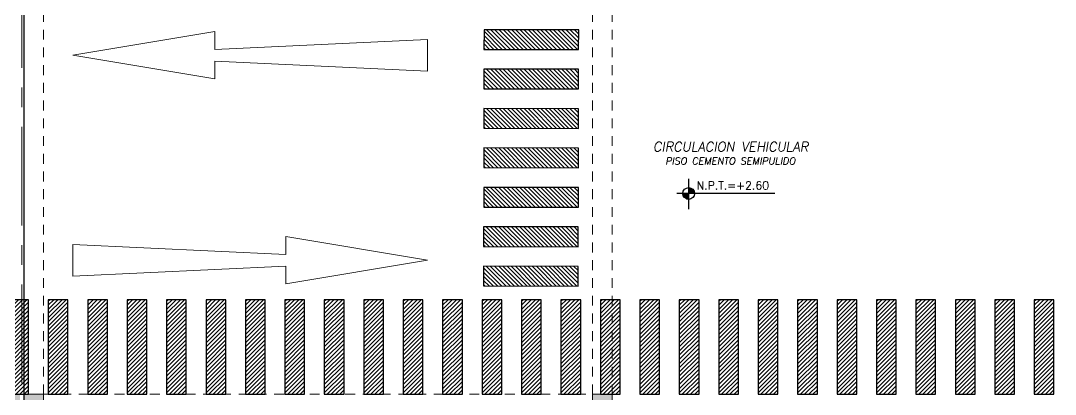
# Model space of a CAD drawing. Header units: millimetres. Extents: x 226317 to 226469, y 8188100 to 8188260.
# Drawn here: x 226388.48 to 226401.59, y 8188196.91 to 8188201.65 of the extents above; entities that cross this region are included whole.
import ezdxf
from ezdxf.enums import TextEntityAlignment as Align

# ---------------------------------------------------------------- set-up
doc = ezdxf.new("R2010")
doc.units = ezdxf.units.MM
doc.linetypes.add('CENTER', pattern=[2, 1.25, -0.25, 0.25, -0.25])
doc.linetypes.add('HIDDEN2', pattern=[0.1875, 0.125, -0.0625])
for name, color, linetype in [('A-COTAS INT', 8, 'Continuous'), ('A-ESTRUCTURA-HATCH', 8, 'Continuous'), ('A-ESTRUCTURA-VIGAS', 8, 'HIDDEN2'), ('A-NIVELES-NPT', 8, 'Continuous'), ('A-TEXTO-ACABADO PISO', 8, 'Continuous'), ('A-TEXTO-AMBIENTES', 8, 'Continuous'), ('CIRCULACION PEATONAL', 8, 'Continuous')]:
    doc.layers.add(name, color=color, linetype=linetype)
doc.layers.add('A-ESTRUCTURA-PLACAS', color=8, linetype='Continuous', lineweight=35)
doc.layers.add('A-ETAPAS', color=8, linetype='Continuous', lineweight=35, plot=False)
doc.layers.add('A-ÁREA COMÚN', color=8, linetype='Continuous', plot=False)
doc.styles.add('R80', font='romans.shx', dxfattribs={"width": 0.8, "oblique": 15, "height": 0.1})
doc.styles.add('ROMANS', font='ROMANS.shx', dxfattribs={"oblique": 10})

# ---------------------------------------------------------------- blocks, each defined once
blk = doc.blocks.new('EST P1')
at = {"layer": 'A-ESTRUCTURA-HATCH', "lineweight": 0}
h = blk.add_hatch(dxfattribs=at)
h.set_pattern_fill('ANSI31', color=8, scale=0.02, angle=-1.27e-14)
h.set_pattern_definition([(44.99999999999999, (-226392.077087921, -8188203.059610654), (-0.04490128060534576, 0.04490128060534578), [])])
h.paths.add_polyline_path([(-3.609998156578513, 5.049997552298009), (-3.610000176762696, 4.849997552111745), (-44.785000133008, 4.84999814722687), (-44.78500010908465, -0.1500023566186428), (-46.9899987593235, -0.1500020446255803), (-46.98999930798891, -11.15000239294022), (-3.609999100328423, -11.15005090925843), (-3.609999100328423, -11.40005090925843), (-47.23999938514316, -11.40005881432444), (-47.23999953552266, 0.1499976431950927), (-45.03499953550636, 0.1499976431950927), (-45.0350001337647, 5.049998153932393)])
h.paths.add_polyline_path([(5.875668717722874, 4.849997540004551), (5.875668724213028, 5.04999746195972), (35.53000006324146, 5.049996703863144), (35.53000006324146, 4.849997698329389)])
h.paths.add_polyline_path([(47.9150172030495, 5.049996227957308), (35.58000069746049, 5.049997348338366), (35.58000069746049, 4.849997348152101), (47.9150167714979, 4.849997607059777)])
h.paths.add_polyline_path([(51.86500159354182, 4.849997512064874), (53.37567124809721, 4.84999814722687), (53.37566821934888, 5.049995731562376), (51.86500180143048, 5.049995731562376)])
edge = h.paths.add_edge_path()
edge.add_arc((63.30066905260901, -0.1500025354325771), 9.699999993899837, 359.9999991583288, 539.9999991583288)
edge.add_line((53.60066905870917, -0.1500023929402232), (53.80066905872081, -0.1500023929402232))
edge.add_arc((63.30066905260901, -0.1500025354325771), 9.49999999389811, 0.9047070135612216, 179.9999991406384, ccw=False)
edge.add_line((72.79948476422578, -2.6654452085495e-06), (70.35068066572421, 2.236943691968918e-05))
edge.add_line((70.35068066572421, 2.236943691968918e-05), (70.35067913253442, -0.1499448418617249))
edge.add_line((70.35067913253442, -0.1499448418617249), (73.00066904650885, -0.150002677924931))
edge = h.paths.add_edge_path(flags=0)
edge.add_arc((63.30071679374669, -0.1499939998611808), 3.299962339153879, 0.00085350182833477, 49.99468486829903)
edge.add_line((65.42212619486963, 2.377727027982473), (65.4221670004481, -0.1499835988506675))
edge.add_line((65.4221670004481, -0.1499835988506675), (65.27216700115241, -0.1499896282330155))
edge.add_line((65.27216700115241, -0.1499896282330155), (65.27206754402141, 2.496426238678396))
edge.add_arc((63.30066965197329, -0.1500051133334637), 3.300001295059289, 53.31658296361125, 179.9999577391648)
edge.add_line((60.00066835692269, -0.1500026788562536), (59.80066835691105, -0.1500026788562536))
edge.add_arc((63.30067374499049, -0.1500072199851274), 3.500005388090554, 2.4573619812700827, 179.9999256646052, ccw=False)
edge.add_line((66.79746054686257, 5.869567394256592e-05), (69.45068066581734, 3.157090395689011e-05))
edge.add_line((69.45068066581734, 3.157090395689011e-05), (69.45067913254024, -0.1499448418617249))
edge.add_line((69.45067913254024, -0.1499448418617249), (66.60067913253442, -0.1499448418617249))
h.paths.add_polyline_path([(-3.559999100340065, -11.15003591403365), (35.53000069747213, -11.15003591403365), (35.53000069747213, -11.40006590355188), (-3.559999100340065, -11.40006590355188)])
h.paths.add_polyline_path([(35.58000069746049, -11.1500659417361), (71.88000514594023, -11.1501255556941), (71.88000514594023, -11.40006201900542), (35.58000069746049, -11.40000240504742)])
h = blk.add_hatch(color=8, dxfattribs=at)
h.dxf.hatch_style = 1
h.paths.add_polyline_path([(51.86500181080191, 5.049995731562376), (47.91501740692183, 5.049995731562376), (47.9150173944945, -0.1500023929402232), (50.25000069738599, -0.1500023929402232), (50.25000069502858, -2.440996468067169e-06), (48.06500169850187, -2.396292984485626e-06), (48.06500174041139, 2.049999350681901), (51.86500172319938, 2.049959634430707), (51.86500172319938, 2.199973285198212), (48.06500173307722, 2.199973380193114), (48.06500178854913, 4.849997594021261), (51.71500178001588, 4.84999751765281), (51.71500172879314, 3.199985875748098), (51.86500172413071, 3.199985871091485)])
h.paths.add_polyline_path([(1.924988505983492, -0.1507468884810805), (-0.1750114939932246, -0.1507468884810805), (-0.1750115561299026, 4.849849936552346), (-3.559999043500284, 4.849998230114579), (-3.559999100340065, 5.049997517839074), (3.774977872672025, 5.04999752342701), (3.77498006875976, 1.899989875033498), (3.624980067834258, 1.899989879690111), (3.624980130203767, 4.849999564699829), (-0.02486227676854469, 4.849851984530687), (-0.02486234196112491, 2.199851972982287), (1.92514188104542, 2.199814011342824), (1.92514188104542, 2.049919821321964), (-0.02486297430004925, 2.049852325581014), (-0.02486302095348947, -0.0001476705074310303), (1.925019238289678, -0.0005466332659125328)])
h.paths.add_polyline_path([(71.63000006307266, -6.150002165697515), (71.88000006307266, -6.150002165697515), (71.88000006307266, -6.85000216588378), (71.63000006307266, -6.85000216588378)])
h.paths.add_polyline_path([(64.42000006310991, -6.150002076290548), (64.67000006310991, -6.150002076290548), (64.67000006310991, -6.850002076476812), (64.42000006310991, -6.850002076476812)])
h.paths.add_polyline_path([(57.21000006314716, -6.150002076290548), (57.46000006314716, -6.150002076290548), (57.46000006314716, -6.850002076476812), (57.21000006314716, -6.850002076476812)])
h.paths.add_polyline_path([(50.00000006318442, -6.150002076290548), (50.25000006318442, -6.150002076290548), (50.25000006318442, -6.850002076476812), (50.00000006318442, -6.850002076476812)])
h.paths.add_polyline_path([(42.79000006322167, -6.150002055801451), (43.04000006322167, -6.150002055801451), (43.04000006322167, -6.850002055987716), (42.79000006322167, -6.850002055987716)])
h.paths.add_polyline_path([(42.79000006322167, 0.5499979443848133), (43.04000006322167, 0.5499979443848133), (43.04000006322167, -0.1500020558014512), (42.79000006322167, -0.1500020558014512)])
h.paths.add_polyline_path([(35.58000006325892, -6.150002076290548), (35.83000006325892, -6.150002076290548), (35.83000006325892, -6.850002076476812), (35.58000006325892, -6.850002076476812)])
h.paths.add_polyline_path([(35.58000006325892, 0.5499979238957167), (35.83000006325892, 0.5499979238957167), (35.83000006325892, -0.1500020762905478), (35.58000006325892, -0.1500020762905478)])
h.paths.add_polyline_path([(35.28000006327056, -6.150002076290548), (35.53000006327056, -6.150002076290548), (35.53000006327056, -6.850002076476812), (35.28000006327056, -6.850002076476812)])
h.paths.add_polyline_path([(35.28000006327056, 0.5499979238957167), (35.53000006327056, 0.5499979238957167), (35.53000006327056, -0.1500020762905478), (35.28000006327056, -0.1500020762905478)])
h.paths.add_polyline_path([(30.2800000719144, -6.150002076290548), (30.5300000719144, -6.150002076290548), (30.5300000719144, -6.850002076476812), (30.2800000719144, -6.850002076476812)])
h.paths.add_polyline_path([(30.2800000719144, 0.5499979238957167), (30.5300000719144, 0.5499979238957167), (30.5300000719144, -0.1500020762905478), (30.2800000719144, -0.1500020762905478)])
h.paths.add_polyline_path([(23.07000007195165, -6.150002076290548), (23.32000007195165, -6.150002076290548), (23.32000007195165, -6.850002076476812), (23.07000007195165, -6.850002076476812)])
h.paths.add_polyline_path([(23.07000007195165, 0.5499979238957167), (23.32000007195165, 0.5499979238957167), (23.32000007195165, -0.1500020762905478), (23.07000007195165, -0.1500020762905478)])
h.paths.add_polyline_path([(18.07000008059549, -6.150002055801451), (18.32000008059549, -6.150002055801451), (18.32000008059549, -6.850002055987716), (18.07000008059549, -6.850002055987716)])
h.paths.add_polyline_path([(18.07000008059549, 0.5499979443848133), (18.32000008059549, 0.5499979443848133), (18.32000008059549, -0.1500020558014512), (18.07000008059549, -0.1500020558014512)])
h.paths.add_polyline_path([(10.86000014221645, -6.150002076290548), (11.11000014221645, -6.150002076290548), (11.11000014221645, -6.850002076476812), (10.86000014221645, -6.850002076476812)])
h.paths.add_polyline_path([(10.86000014221645, 0.5499979238957167), (11.11000014221645, 0.5499979238957167), (11.11000014221645, -0.1500020762905478), (10.86000014221645, -0.1500020762905478)])
h.paths.add_polyline_path([(3.650000203837408, -6.150002076290548), (3.900000203837408, -6.150002076290548), (3.900000203837408, -6.850002076476812), (3.650000203837408, -6.850002076476812)])
h.paths.add_polyline_path([(3.600000203849049, 0.5499979238957167), (3.900000203837408, 0.5499979238957167), (3.900000203837408, -0.1500020762905478), (3.600000203849049, -0.1500020762905478)])
h.paths.add_polyline_path([(-3.559999734541634, -6.150002356618643), (-3.309999734541634, -6.150002356618643), (-3.309999734541634, -6.850002356804907), (-3.559999734541634, -6.850002356804907)])
h.paths.add_polyline_path([(-3.559999734541634, 0.5499976435676217), (-3.309999734541634, 0.5499976435676217), (-3.309999734541634, -0.1500023566186428), (-3.559999734541634, -0.1500023566186428)])
h.paths.add_polyline_path([(-3.859999734529993, -6.150002356618643), (-3.609999734529993, -6.150002356618643), (-3.609999734529993, -6.850002356804907), (-3.859999734529993, -6.850002356804907)])
h.paths.add_polyline_path([(-3.859999734529993, 0.5499976435676217), (-3.609999734529993, 0.5499976435676217), (-3.609999734529993, -0.1500023566186428), (-3.859999734529993, -0.1500023566186428)])
h.paths.add_polyline_path([(-11.06999967290903, -6.150002356618643), (-10.81999967290903, -6.150002356618643), (-10.81999967290903, -6.850002356804907), (-11.06999967290903, -6.850002356804907)])
h.paths.add_polyline_path([(-11.06999967290903, 0.5499976435676217), (-10.81999967290903, 0.5499976435676217), (-10.81999967290903, -0.1500023566186428), (-11.06999967290903, -0.1500023566186428)])
h.paths.add_polyline_path([(-18.27999961128808, -6.150002076290548), (-18.02999961128808, -6.150002076290548), (-18.02999961128808, -6.850002076476812), (-18.27999961128808, -6.850002076476812)])
h.paths.add_polyline_path([(-18.27999961128808, 0.5499979238957167), (-18.02999961128808, 0.5499979238957167), (-18.02999961128808, -0.1500020762905478), (-18.27999961128808, -0.1500020762905478)])
h.paths.add_polyline_path([(-25.48999954966712, -6.150002356618643), (-25.23999954966712, -6.150002356618643), (-25.23999954966712, -6.850002356804907), (-25.48999954966712, -6.850002356804907)])
h.paths.add_polyline_path([(-25.48999954966712, 0.5499976435676217), (-25.23999954966712, 0.5499976435676217), (-25.23999954966712, -0.1500023566186428), (-25.48999954966712, -0.1500023566186428)])
h.paths.add_polyline_path([(-32.69999948804616, -6.150002356618643), (-32.44999948804616, -6.150002356618643), (-32.44999948804616, -6.850002356804907), (-32.69999948804616, -6.850002356804907)])
h.paths.add_polyline_path([(-32.69999948804616, 0.5499976435676217), (-32.44999948804616, 0.5499976435676217), (-32.44999948804616, -0.1500023566186428), (-32.69999948804616, -0.1500023566186428)])
h.paths.add_polyline_path([(-39.90999879222363, -6.150002076290548), (-39.65999879222363, -6.150002076290548), (-39.65999879222363, -6.850002076476812), (-39.90999879222363, -6.850002076476812)])
h.paths.add_polyline_path([(-39.90999879222363, 0.5499979238957167), (-39.65999879222363, 0.5499979238957167), (-39.65999879222363, -0.1500020762905478), (-39.90999879222363, -0.1500020762905478)])
at = {"layer": 'A-ESTRUCTURA-PLACAS', "color": 8, "lineweight": 0}
for points in [[(-3.559999734541634, -6.150002356618643), (-3.309999734541634, -6.150002356618643), (-3.309999734541634, -6.850002356804907), (-3.559999734541634, -6.850002356804907)], [(3.650000203837408, -6.150002076290548), (3.900000203837408, -6.150002076290548), (3.900000203837408, -6.850002076476812), (3.650000203837408, -6.850002076476812)]]:
    blk.add_lwpolyline(points, close=True, dxfattribs=at)
at = {"layer": 'A-ESTRUCTURA-VIGAS', "color": 8, "lineweight": 0}
for points in [[(-3.559999734541634, -6.150002356618643), (-3.559999734541634, -0.1500023566186428)], [(-3.309999734541634, -6.150002356618643), (-3.309999734541634, -0.1500023566186428)], [(3.650000203837408, -6.150002076290548), (3.650000203837408, -0.1500020762905478)], [(3.900000203837408, -6.150002076290548), (3.900000203837408, -0.1500020762905478)], [(-3.309999734541634, -6.150002356618643), (3.650000203837408, -6.150002076290548)]]:
    blk.add_lwpolyline(points, dxfattribs=at)
blk = doc.blocks.new('*U21')
at = {"layer": 'CIRCULACION PEATONAL'}
h = blk.add_hatch(dxfattribs=at)
h.set_pattern_fill('ANSI31', color=256, scale=0.3)
h.set_pattern_definition([(45, (60.75036784235422, 0), (-0.02651650429449553, 0.02651650429449553), [])])
h.paths.add_polyline_path([(61.04736672583535, 0.2275326177477837), (60.79736672589356, 0.2275326177477837), (60.79736672589356, -0.9724673796445131), (61.04736672583535, -0.9724673796445131)])
h = blk.add_hatch(dxfattribs=at)
h.set_pattern_fill('ANSI31', color=256, scale=0.3)
h.set_pattern_definition([(45, (61.25036784235422, 0), (-0.02651650429449553, 0.02651650429449553), [])])
h.paths.add_polyline_path([(61.54736672583535, 0.2275326177477837), (61.29736672589356, 0.2275326177477837), (61.29736672589356, -0.9724673796445131), (61.54736672583535, -0.9724673796445131)])
h = blk.add_hatch(dxfattribs=at)
h.set_pattern_fill('ANSI31', color=256, scale=0.3)
h.set_pattern_definition([(45, (61.75036784235422, 0), (-0.02651650429449553, 0.02651650429449553), [])])
h.paths.add_polyline_path([(62.04736672583535, 0.2275326177477837), (61.79736672589356, 0.2275326177477837), (61.79736672589356, -0.9724673796445131), (62.04736672583535, -0.9724673796445131)])
h = blk.add_hatch(dxfattribs=at)
h.set_pattern_fill('ANSI31', color=256, scale=0.3)
h.set_pattern_definition([(45, (62.25036784235422, 0), (-0.02651650429449553, 0.02651650429449553), [])])
h.paths.add_polyline_path([(62.54736672583535, 0.2275326177477837), (62.29736672589356, 0.2275326177477837), (62.29736672589356, -0.9724673796445131), (62.54736672583535, -0.9724673796445131)])
h = blk.add_hatch(dxfattribs=at)
h.set_pattern_fill('ANSI31', color=256, scale=0.3)
h.set_pattern_definition([(45, (62.75036784235422, 0), (-0.02651650429449553, 0.02651650429449553), [])])
h.paths.add_polyline_path([(63.04736672583535, 0.2275326177477837), (62.79736672589356, 0.2275326177477837), (62.79736672589356, -0.9724673796445131), (63.04736672583535, -0.9724673796445131)])
h = blk.add_hatch(dxfattribs=at)
h.set_pattern_fill('ANSI31', color=256, scale=0.3)
h.set_pattern_definition([(45, (63.25036784235421, 0), (-0.02651650429449553, 0.02651650429449553), [])])
h.paths.add_polyline_path([(63.54736672583535, 0.2275326177477837), (63.29736672589355, 0.2275326177477837), (63.29736672589355, -0.9724673796445131), (63.54736672583535, -0.9724673796445131)])
h = blk.add_hatch(dxfattribs=at)
h.set_pattern_fill('ANSI31', color=256, scale=0.3)
h.set_pattern_definition([(45, (63.75036784235421, 0), (-0.02651650429449553, 0.02651650429449553), [])])
h.paths.add_polyline_path([(64.04736672583535, 0.2275326177477837), (63.79736672589355, 0.2275326177477837), (63.79736672589355, -0.9724673796445131), (64.04736672583535, -0.9724673796445131)])
h = blk.add_hatch(dxfattribs=at)
h.set_pattern_fill('ANSI31', color=256, scale=0.3)
h.set_pattern_definition([(45, (64.25036784235421, 0), (-0.02651650429449553, 0.02651650429449553), [])])
h.paths.add_polyline_path([(64.54736672583535, 0.2275326177477837), (64.29736672589355, 0.2275326177477837), (64.29736672589355, -0.9724673796445131), (64.54736672583535, -0.9724673796445131)])
h = blk.add_hatch(dxfattribs=at)
h.set_pattern_fill('ANSI31', color=256, scale=0.3)
h.set_pattern_definition([(45, (64.75036784235421, 0), (-0.02651650429449553, 0.02651650429449553), [])])
h.paths.add_polyline_path([(65.04736672583535, 0.2275326177477837), (64.79736672589355, 0.2275326177477837), (64.79736672589355, -0.9724673796445131), (65.04736672583535, -0.9724673796445131)])
h = blk.add_hatch(dxfattribs=at)
h.set_pattern_fill('ANSI31', color=256, scale=0.3)
h.set_pattern_definition([(45, (65.25036784235421, 0), (-0.02651650429449553, 0.02651650429449553), [])])
h.paths.add_polyline_path([(65.54736672583535, 0.2275326177477837), (65.29736672589355, 0.2275326177477837), (65.29736672589355, -0.9724673796445131), (65.54736672583535, -0.9724673796445131)])
h = blk.add_hatch(dxfattribs=at)
h.set_pattern_fill('ANSI31', color=256, scale=0.3)
h.set_pattern_definition([(45, (65.75036784235421, 0), (-0.02651650429449553, 0.02651650429449553), [])])
h.paths.add_polyline_path([(66.04736672583535, 0.2275326177477837), (65.79736672589355, 0.2275326177477837), (65.79736672589355, -0.9724673796445131), (66.04736672583535, -0.9724673796445131)])
h = blk.add_hatch(dxfattribs=at)
h.set_pattern_fill('ANSI31', color=256, scale=0.3)
h.set_pattern_definition([(45, (66.25036784235421, 0), (-0.02651650429449553, 0.02651650429449553), [])])
h.paths.add_polyline_path([(66.54736672583535, 0.2275326177477837), (66.29736672589355, 0.2275326177477837), (66.29736672589355, -0.9724673796445131), (66.54736672583535, -0.9724673796445131)])
h = blk.add_hatch(dxfattribs=at)
h.set_pattern_fill('ANSI31', color=256, scale=0.3)
h.set_pattern_definition([(45, (66.75036784235421, 0), (-0.02651650429449553, 0.02651650429449553), [])])
h.paths.add_polyline_path([(67.04736672583535, 0.2275326177477837), (66.79736672589355, 0.2275326177477837), (66.79736672589355, -0.9724673796445131), (67.04736672583535, -0.9724673796445131)])
h = blk.add_hatch(dxfattribs=at)
h.set_pattern_fill('ANSI31', color=256, scale=0.3)
h.set_pattern_definition([(45, (67.25036784235421, 0), (-0.02651650429449553, 0.02651650429449553), [])])
h.paths.add_polyline_path([(67.54736672583535, 0.2275326177477837), (67.29736672589355, 0.2275326177477837), (67.29736672589355, -0.9724673796445131), (67.54736672583535, -0.9724673796445131)])
h = blk.add_hatch(dxfattribs=at)
h.set_pattern_fill('ANSI31', color=256, scale=0.3)
h.set_pattern_definition([(45, (67.75036784235421, 0), (-0.02651650429449553, 0.02651650429449553), [])])
h.paths.add_polyline_path([(68.04736672583535, 0.2275326177477837), (67.79736672589355, 0.2275326177477837), (67.79736672589355, -0.9724673796445131), (68.04736672583535, -0.9724673796445131)])
h = blk.add_hatch(dxfattribs=at)
h.set_pattern_fill('ANSI31', color=256, scale=0.3)
h.set_pattern_definition([(45, (68.25036784235421, 0), (-0.02651650429449553, 0.02651650429449553), [])])
h.paths.add_polyline_path([(68.54736672583535, 0.2275326177477837), (68.29736672589355, 0.2275326177477837), (68.29736672589355, -0.9724673796445131), (68.54736672583535, -0.9724673796445131)])
h = blk.add_hatch(dxfattribs=at)
h.set_pattern_fill('ANSI31', color=256, scale=0.3)
h.set_pattern_definition([(45, (68.75036784235421, 0), (-0.02651650429449553, 0.02651650429449553), [])])
h.paths.add_polyline_path([(69.04736672583535, 0.2275326177477837), (68.79736672589355, 0.2275326177477837), (68.79736672589355, -0.9724673796445131), (69.04736672583535, -0.9724673796445131)])
h = blk.add_hatch(dxfattribs=at)
h.set_pattern_fill('ANSI31', color=256, scale=0.3)
h.set_pattern_definition([(45, (69.25036784235421, 0), (-0.02651650429449553, 0.02651650429449553), [])])
h.paths.add_polyline_path([(69.54736672583535, 0.2275326177477837), (69.29736672589355, 0.2275326177477837), (69.29736672589355, -0.9724673796445131), (69.54736672583535, -0.9724673796445131)])
h = blk.add_hatch(dxfattribs=at)
h.set_pattern_fill('ANSI31', color=256, scale=0.3)
h.set_pattern_definition([(45, (69.75036784235421, 0), (-0.02651650429449553, 0.02651650429449553), [])])
h.paths.add_polyline_path([(70.04736672583535, 0.2275326177477837), (69.79736672589355, 0.2275326177477837), (69.79736672589355, -0.9724673796445131), (70.04736672583535, -0.9724673796445131)])
h = blk.add_hatch(dxfattribs=at)
h.set_pattern_fill('ANSI31', color=256, scale=0.3)
h.set_pattern_definition([(45, (70.25036784235421, 0), (-0.02651650429449553, 0.02651650429449553), [])])
h.paths.add_polyline_path([(70.54736672583535, 0.2275326177477837), (70.29736672589355, 0.2275326177477837), (70.29736672589355, -0.9724673796445131), (70.54736672583535, -0.9724673796445131)])
h = blk.add_hatch(dxfattribs=at)
h.set_pattern_fill('ANSI31', color=256, scale=0.3)
h.set_pattern_definition([(45, (70.75036784235421, 0), (-0.02651650429449553, 0.02651650429449553), [])])
h.paths.add_polyline_path([(71.04736672583535, 0.2275326177477837), (70.79736672589355, 0.2275326177477837), (70.79736672589355, -0.9724673796445131), (71.04736672583535, -0.9724673796445131)])
h = blk.add_hatch(dxfattribs=at)
h.set_pattern_fill('ANSI31', color=256, scale=0.3)
h.set_pattern_definition([(45, (71.25036784235421, 0), (-0.02651650429449553, 0.02651650429449553), [])])
h.paths.add_polyline_path([(71.54736672583535, 0.2275326177477837), (71.29736672589355, 0.2275326177477837), (71.29736672589355, -0.9724673796445131), (71.54736672583535, -0.9724673796445131)])
h = blk.add_hatch(dxfattribs=at)
h.set_pattern_fill('ANSI31', color=256, scale=0.3)
h.set_pattern_definition([(45, (71.75036784235421, 0), (-0.02651650429449553, 0.02651650429449553), [])])
h.paths.add_polyline_path([(72.04736672583535, 0.2275326177477837), (71.79736672589355, 0.2275326177477837), (71.79736672589355, -0.9724673796445131), (72.04736672583535, -0.9724673796445131)])
h = blk.add_hatch(dxfattribs=at)
h.set_pattern_fill('ANSI31', color=256, scale=0.3)
h.set_pattern_definition([(45, (72.25036784235421, 0), (-0.02651650429449553, 0.02651650429449553), [])])
h.paths.add_polyline_path([(72.54736672583535, 0.2275326177477837), (72.29736672589355, 0.2275326177477837), (72.29736672589355, -0.9724673796445131), (72.54736672583535, -0.9724673796445131)])
h = blk.add_hatch(dxfattribs=at)
h.set_pattern_fill('ANSI31', color=256, scale=0.3)
h.set_pattern_definition([(45, (72.75036784235421, 0), (-0.02651650429449553, 0.02651650429449553), [])])
h.paths.add_polyline_path([(73.04736672583535, 0.2275326177477837), (72.79736672589355, 0.2275326177477837), (72.79736672589355, -0.9724673796445131), (73.04736672583535, -0.9724673796445131)])
h = blk.add_hatch(dxfattribs=at)
h.set_pattern_fill('ANSI31', color=256, scale=0.3)
h.set_pattern_definition([(45, (73.25036784235421, 0), (-0.02651650429449553, 0.02651650429449553), [])])
h.paths.add_polyline_path([(73.54736672583535, 0.2275326177477837), (73.29736672589355, 0.2275326177477837), (73.29736672589355, -0.9724673796445131), (73.54736672583535, -0.9724673796445131)])
h = blk.add_hatch(dxfattribs=at)
h.set_pattern_fill('ANSI31', color=256, scale=0.3)
h.set_pattern_definition([(45, (73.75036784235421, 0), (-0.02651650429449553, 0.02651650429449553), [])])
h.paths.add_polyline_path([(74.04736672583535, 0.2275326177477837), (73.79736672589355, 0.2275326177477837), (73.79736672589355, -0.9724673796445131), (74.04736672583535, -0.9724673796445131)])
for points in [[(60.79736672589356, -0.9724673796445131), (61.04736672583535, -0.9724673796445131), (61.04736672583535, 0.2275326177477837), (60.79736672589356, 0.2275326177477837)], [(61.29736672589356, -0.9724673796445131), (61.54736672583535, -0.9724673796445131), (61.54736672583535, 0.2275326177477837), (61.29736672589356, 0.2275326177477837)], [(61.79736672589356, -0.9724673796445131), (62.04736672583535, -0.9724673796445131), (62.04736672583535, 0.2275326177477837), (61.79736672589356, 0.2275326177477837)], [(62.29736672589356, -0.9724673796445131), (62.54736672583535, -0.9724673796445131), (62.54736672583535, 0.2275326177477837), (62.29736672589356, 0.2275326177477837)], [(62.79736672589356, -0.9724673796445131), (63.04736672583535, -0.9724673796445131), (63.04736672583535, 0.2275326177477837), (62.79736672589356, 0.2275326177477837)], [(63.29736672589355, -0.9724673796445131), (63.54736672583535, -0.9724673796445131), (63.54736672583535, 0.2275326177477837), (63.29736672589355, 0.2275326177477837)], [(63.79736672589355, -0.9724673796445131), (64.04736672583535, -0.9724673796445131), (64.04736672583535, 0.2275326177477837), (63.79736672589355, 0.2275326177477837)], [(64.29736672589355, -0.9724673796445131), (64.54736672583535, -0.9724673796445131), (64.54736672583535, 0.2275326177477837), (64.29736672589355, 0.2275326177477837)], [(64.79736672589355, -0.9724673796445131), (65.04736672583535, -0.9724673796445131), (65.04736672583535, 0.2275326177477837), (64.79736672589355, 0.2275326177477837)], [(65.29736672589355, -0.9724673796445131), (65.54736672583535, -0.9724673796445131), (65.54736672583535, 0.2275326177477837), (65.29736672589355, 0.2275326177477837)], [(65.79736672589355, -0.9724673796445131), (66.04736672583535, -0.9724673796445131), (66.04736672583535, 0.2275326177477837), (65.79736672589355, 0.2275326177477837)], [(66.29736672589355, -0.9724673796445131), (66.54736672583535, -0.9724673796445131), (66.54736672583535, 0.2275326177477837), (66.29736672589355, 0.2275326177477837)], [(66.79736672589355, -0.9724673796445131), (67.04736672583535, -0.9724673796445131), (67.04736672583535, 0.2275326177477837), (66.79736672589355, 0.2275326177477837)], [(67.29736672589355, -0.9724673796445131), (67.54736672583535, -0.9724673796445131), (67.54736672583535, 0.2275326177477837), (67.29736672589355, 0.2275326177477837)], [(67.79736672589355, -0.9724673796445131), (68.04736672583535, -0.9724673796445131), (68.04736672583535, 0.2275326177477837), (67.79736672589355, 0.2275326177477837)], [(68.29736672589355, -0.9724673796445131), (68.54736672583535, -0.9724673796445131), (68.54736672583535, 0.2275326177477837), (68.29736672589355, 0.2275326177477837)], [(68.79736672589355, -0.9724673796445131), (69.04736672583535, -0.9724673796445131), (69.04736672583535, 0.2275326177477837), (68.79736672589355, 0.2275326177477837)], [(69.29736672589355, -0.9724673796445131), (69.54736672583535, -0.9724673796445131), (69.54736672583535, 0.2275326177477837), (69.29736672589355, 0.2275326177477837)], [(69.79736672589355, -0.9724673796445131), (70.04736672583535, -0.9724673796445131), (70.04736672583535, 0.2275326177477837), (69.79736672589355, 0.2275326177477837)], [(70.29736672589355, -0.9724673796445131), (70.54736672583535, -0.9724673796445131), (70.54736672583535, 0.2275326177477837), (70.29736672589355, 0.2275326177477837)], [(70.79736672589355, -0.9724673796445131), (71.04736672583535, -0.9724673796445131), (71.04736672583535, 0.2275326177477837), (70.79736672589355, 0.2275326177477837)], [(71.29736672589355, -0.9724673796445131), (71.54736672583535, -0.9724673796445131), (71.54736672583535, 0.2275326177477837), (71.29736672589355, 0.2275326177477837)], [(71.79736672589355, -0.9724673796445131), (72.04736672583535, -0.9724673796445131), (72.04736672583535, 0.2275326177477837), (71.79736672589355, 0.2275326177477837)], [(72.29736672589355, -0.9724673796445131), (72.54736672583535, -0.9724673796445131), (72.54736672583535, 0.2275326177477837), (72.29736672589355, 0.2275326177477837)], [(72.79736672589355, -0.9724673796445131), (73.04736672583535, -0.9724673796445131), (73.04736672583535, 0.2275326177477837), (72.79736672589355, 0.2275326177477837)], [(73.29736672589355, -0.9724673796445131), (73.54736672583535, -0.9724673796445131), (73.54736672583535, 0.2275326177477837), (73.29736672589355, 0.2275326177477837)], [(73.79736672589355, -0.9724673796445131), (74.04736672583535, -0.9724673796445131), (74.04736672583535, 0.2275326177477837), (73.79736672589355, 0.2275326177477837)]]:
    blk.add_lwpolyline(points, close=True, dxfattribs=at)
blk = doc.blocks.new('*U23')
at = {"layer": 'CIRCULACION PEATONAL'}
h = blk.add_hatch(dxfattribs=at)
h.set_pattern_fill('ANSI31', color=256, scale=0.3)
h.set_pattern_definition([(45, (114.1108489865465, 0), (-0.02651650429449553, 0.02651650429449553), [])])
h.paths.add_polyline_path([(114.4078478700276, 0.2275326177477837), (114.1578478700858, 0.2275326177477837), (114.1578478700858, -0.9724673796445131), (114.4078478700276, -0.9724673796445131)])
h = blk.add_hatch(dxfattribs=at)
h.set_pattern_fill('ANSI31', color=256, scale=0.3)
h.set_pattern_definition([(45, (114.6108489865465, 0), (-0.02651650429449553, 0.02651650429449553), [])])
h.paths.add_polyline_path([(114.9078478700276, 0.2275326177477837), (114.6578478700858, 0.2275326177477837), (114.6578478700858, -0.9724673796445131), (114.9078478700276, -0.9724673796445131)])
h = blk.add_hatch(dxfattribs=at)
h.set_pattern_fill('ANSI31', color=256, scale=0.3)
h.set_pattern_definition([(45, (115.1108489865465, 0), (-0.02651650429449553, 0.02651650429449553), [])])
h.paths.add_polyline_path([(115.4078478700276, 0.2275326177477837), (115.1578478700858, 0.2275326177477837), (115.1578478700858, -0.9724673796445131), (115.4078478700276, -0.9724673796445131)])
h = blk.add_hatch(dxfattribs=at)
h.set_pattern_fill('ANSI31', color=256, scale=0.3)
h.set_pattern_definition([(45, (115.6108489865465, 0), (-0.02651650429449553, 0.02651650429449553), [])])
h.paths.add_polyline_path([(115.9078478700276, 0.2275326177477837), (115.6578478700858, 0.2275326177477837), (115.6578478700858, -0.9724673796445131), (115.9078478700276, -0.9724673796445131)])
h = blk.add_hatch(dxfattribs=at)
h.set_pattern_fill('ANSI31', color=256, scale=0.3)
h.set_pattern_definition([(45, (116.1108489865465, 0), (-0.02651650429449553, 0.02651650429449553), [])])
h.paths.add_polyline_path([(116.4078478700276, 0.2275326177477837), (116.1578478700858, 0.2275326177477837), (116.1578478700858, -0.9724673796445131), (116.4078478700276, -0.9724673796445131)])
h = blk.add_hatch(dxfattribs=at)
h.set_pattern_fill('ANSI31', color=256, scale=0.3)
h.set_pattern_definition([(45, (116.6108489865465, 0), (-0.02651650429449553, 0.02651650429449553), [])])
h.paths.add_polyline_path([(116.9078478700276, 0.2275326177477837), (116.6578478700858, 0.2275326177477837), (116.6578478700858, -0.9724673796445131), (116.9078478700276, -0.9724673796445131)])
h = blk.add_hatch(dxfattribs=at)
h.set_pattern_fill('ANSI31', color=256, scale=0.3)
h.set_pattern_definition([(45, (117.1108489865465, 0), (-0.02651650429449553, 0.02651650429449553), [])])
h.paths.add_polyline_path([(117.4078478700276, 0.2275326177477837), (117.1578478700858, 0.2275326177477837), (117.1578478700858, -0.9724673796445131), (117.4078478700276, -0.9724673796445131)])
for points in [[(114.1578478700858, -0.9724673796445131), (114.4078478700276, -0.9724673796445131), (114.4078478700276, 0.2275326177477837), (114.1578478700858, 0.2275326177477837)], [(114.6578478700858, -0.9724673796445131), (114.9078478700276, -0.9724673796445131), (114.9078478700276, 0.2275326177477837), (114.6578478700858, 0.2275326177477837)], [(115.1578478700858, -0.9724673796445131), (115.4078478700276, -0.9724673796445131), (115.4078478700276, 0.2275326177477837), (115.1578478700858, 0.2275326177477837)], [(115.6578478700858, -0.9724673796445131), (115.9078478700276, -0.9724673796445131), (115.9078478700276, 0.2275326177477837), (115.6578478700858, 0.2275326177477837)], [(116.1578478700858, -0.9724673796445131), (116.4078478700276, -0.9724673796445131), (116.4078478700276, 0.2275326177477837), (116.1578478700858, 0.2275326177477837)], [(116.6578478700858, -0.9724673796445131), (116.9078478700276, -0.9724673796445131), (116.9078478700276, 0.2275326177477837), (116.6578478700858, 0.2275326177477837)], [(117.1578478700858, -0.9724673796445131), (117.4078478700276, -0.9724673796445131), (117.4078478700276, 0.2275326177477837), (117.1578478700858, 0.2275326177477837)]]:
    blk.add_lwpolyline(points, close=True, dxfattribs=at)
blk = doc.blocks.new('PO_GUARDIA CIVIL ESQ FAISANES_PLANTAS_Sotanos_REVA_2022.01.24 - copia$0$XREF_SOTANOS - ETAPA 1-2020.06.26$0$frr')
at = {"color": 8, "lineweight": 0}
blk.add_lwpolyline([(-0.2000000000000455, -4.499999999999886), (0.2000000000000455, -4.5), (0.07500150000004169, -1.800000000000068), (0.2999999999999545, -1.799999999999955), (0, 0), (-0.2999999999999545, -1.799999999999955), (-0.07500149999981431, -1.799999999999955)], close=True, dxfattribs=at)
blk = doc.blocks.new('SIM NIVEL PLANTA')
at = {"linetype": 'Continuous'}
h = blk.add_hatch(dxfattribs=at)
h.set_pattern_fill('_USER', color=256, scale=0.0999963382923852, angle=45, style=0, pattern_type=0)
h.set_pattern_definition([(45, (35396.10580914898, 26516.48920438578), (-0.0707080889003696, 0.0707080889003696), [])])
h.paths.add_polyline_path([(-17.03192196782002, 1e-16), (-15.53208676343602, 1e-16, 0.4092090227661144), (-17.03192196782002, 1.474380134766136)])
h.paths.add_polyline_path([(-18.53175717220401, -1e-16, 0.4192358746569979), (-17.03192196782002, -1.525729753993459), (-17.03192196782002, 0)])
for p, q in [((-17.03192196782002, -3.974827738415029), (-17.03192196782002, 3.71603278895526)), ((4.8125218776986, 0), (-20, 0))]:
    blk.add_line(p, q)
blk.add_circle((-17.03192196782002, -0.0256748096136619), 1.500054944379798, dxfattribs=at)
at = {"style": 'R80'}
blk.add_attdef('N.P.T.+0.00', text='', height=2.029999999999998, dxfattribs=at).set_placement((-5.827213661814135, 2.014999999999999), align=Align.MIDDLE_CENTER)
blk = doc.blocks.new('TEXTOSSS')
at = {"transparency": 33554483}
for p, rotation in [((-78.67189817124745, -0.2000014577060938), 90), ((-74.17189817124745, -2.800001457333565), 270)]:
    blk.add_blockref('PO_GUARDIA CIVIL ESQ FAISANES_PLANTAS_Sotanos_REVA_2022.01.24 - copia$0$XREF_SOTANOS - ETAPA 1-2020.06.26$0$frr', p, dxfattribs=dict(at, rotation=rotation))
at = {"layer": 'A-NIVELES-NPT', "xscale": 0.05, "yscale": 0.05, "zscale": 0.05}
blk.add_blockref('SIM NIVEL PLANTA', (-70.01119369122898, -1.951246469281614), dxfattribs=at).add_auto_attribs({'N.P.T.+0.00': 'N.P.T.=+2.60'})
at = {"layer": 'A-TEXTO-ACABADO PISO', "color": 8, "lineweight": 0, "insert": (-70.33515168784652, -1.496678232215345), "char_height": 0.09, "attachment_point": 2, "style": 'ROMANS'}
blk.add_mtext_dynamic_manual_height_columns('PISO CEMENTO SEMIPULIDO', width=1.586306558412616, gutter_width=12.5, heights=[0], dxfattribs=at)
at = {"layer": 'A-TEXTO-AMBIENTES', "color": 8, "lineweight": 0, "insert": (-70.33022118418012, -1.359407543204725, -1.093768654425453e-06), "char_height": 0.12, "width": 2.556211270681947, "attachment_point": 5, "style": 'ROMANS'}
blk.add_mtext('CIRCULACION VEHICULAR', dxfattribs=at)
blk = doc.blocks.new('arq. estac.')
at = {"layer": 'A-ETAPAS', "color": 8, "linetype": 'CENTER', "lineweight": 0}
blk.add_line((226683.9141267691, 8188264.945562416), (226683.9141267691, 8188104.966244659), dxfattribs=at)
at = {"layer": 'A-ÁREA COMÚN'}
blk.add_lwpolyline([(226705.5691256486, 8188212.754269768), (226698.409125802, 8188212.753894565), (226698.409125802, 8188213.203894565), (226697.8091258021, 8188213.203894565), (226697.8091258021, 8188212.754831227), (226683.9391264677, 8188212.754831429), (226683.9391264677, 8188196.304203137), (226705.5691260498, 8188196.304383383)], close=True, dxfattribs=at)
at = {"color": 8, "lineweight": 0}
blk.add_blockref('EST P1', (226687.4991261854, 8188207.703897961), dxfattribs=at)
at = {"transparency": 33554483}
for p, rotation in [((226684.559125965, 8188205.853895882), 90), ((226689.059125965, 8188203.253895883), 270)]:
    blk.add_blockref('PO_GUARDIA CIVIL ESQ FAISANES_PLANTAS_Sotanos_REVA_2022.01.24 - copia$0$XREF_SOTANOS - ETAPA 1-2020.06.26$0$frr', p, dxfattribs=dict(at, rotation=rotation))
for name, p, rotation in [('*U23', (226690.961297484, 8188320.33470636), 269.8920787475916), ('*U21', (226757.7965010836, 8188201.78142822), 180)]:
    blk.add_blockref(name, p, dxfattribs=dict(rotation=rotation))
at = {"layer": 'A-COTAS INT'}
blk.add_blockref('TEXTOSSS', (226763.2310241363, 8188206.05389734), dxfattribs=at)

msp = doc.modelspace()

# ---------------------------------------------------------------- block references
msp.add_blockref('arq. estac.', (-295.4220376470475, -4.645514124073088))

doc.saveas('drawing.dxf')
